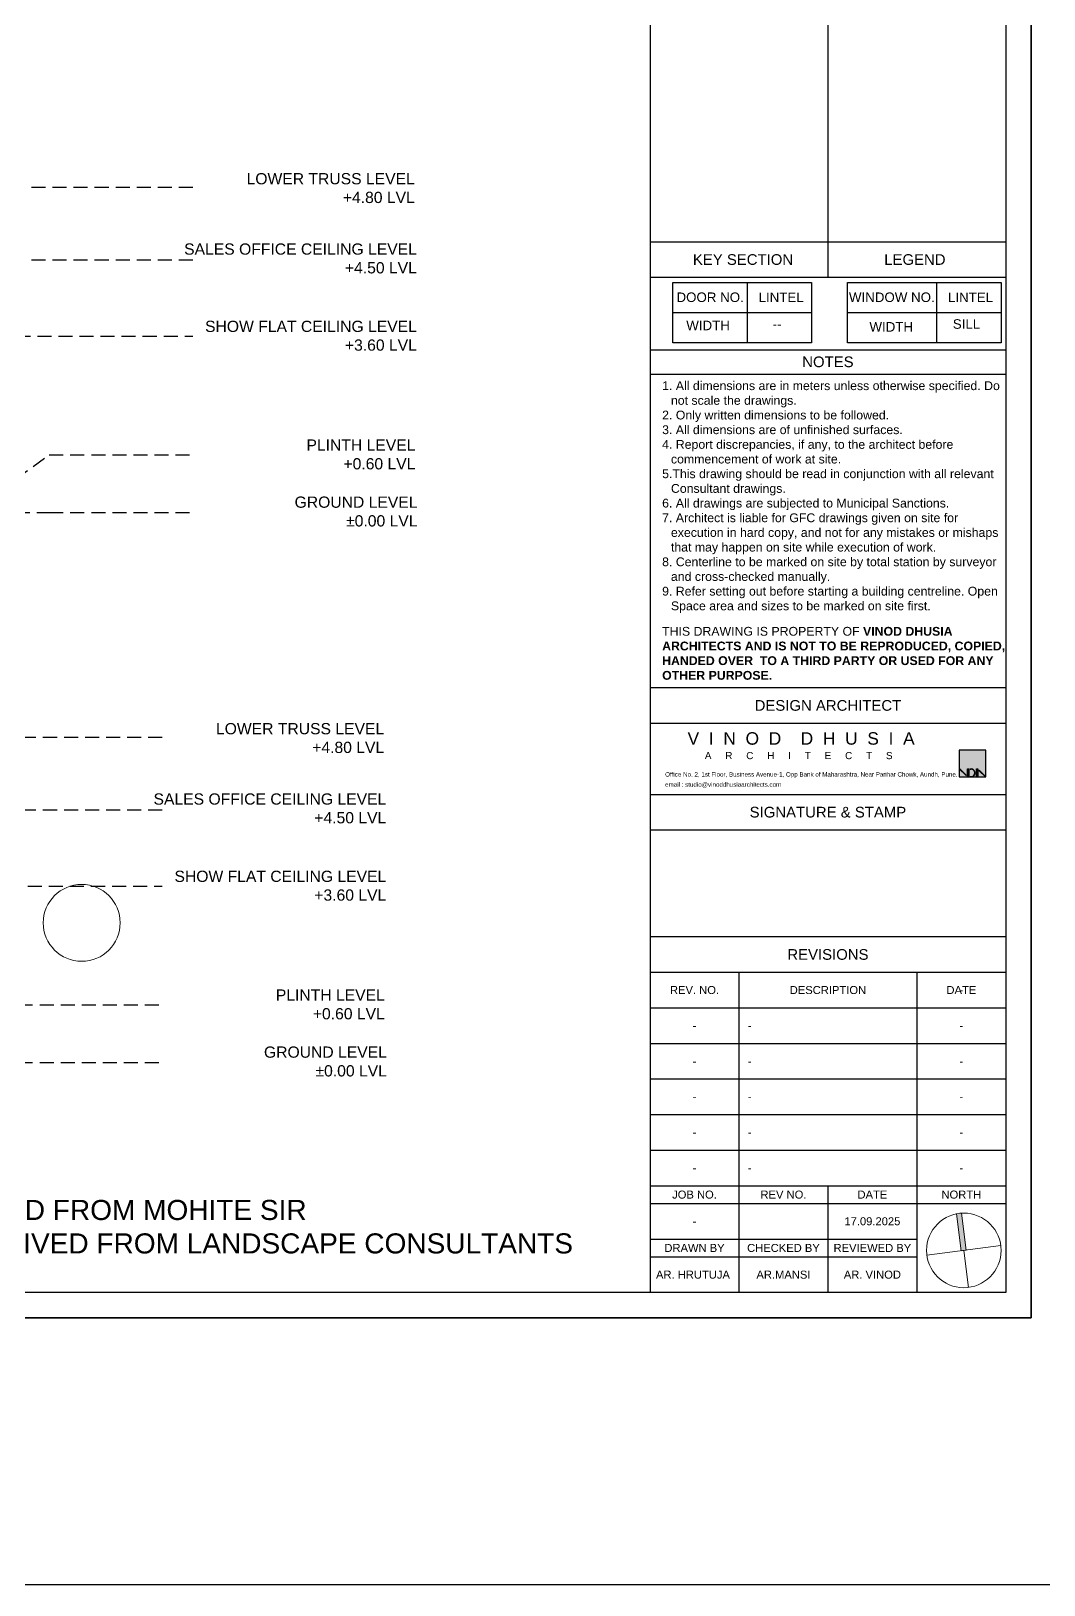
# Model space of a CAD drawing. Header units: metres. Extents: x 494 to 1845, y -666 to 1061.
# Drawn here: x 1539.29 to 1557.33, y 239.76 to 267.43 of the extents above; entities that cross this region are included whole.
import ezdxf
from ezdxf.enums import TextEntityAlignment as Align

# ---------------------------------------------------------------- set-up
doc = ezdxf.new("R2010")
doc.units = ezdxf.units.M
doc.header["$MEASUREMENT"] = 0
doc.linetypes.add('1', pattern=[0])
doc.linetypes.add('HIDDEN', pattern=[0.375, 0.25, -0.125])
doc.layers.get('Defpoints').update_dxf_attribs({"color": 12})
for name, color, linetype, lineweight in [('.', 7, 'Continuous', 5), ('ARCHITECTURAL COMMENTS', 2, 'Continuous', 30), ('DIMENSION', 8, 'Continuous', 5), ('VDA-DW TAGS', 4, 'Continuous', 9), ('VDA-WALL', 250, 'Continuous', 25)]:
    doc.layers.add(name, color=color, linetype=linetype, lineweight=lineweight)
doc.layers.add('SHEET', color=7, linetype='Continuous')
doc.layers.add('VDA-TEXT', color=250, linetype='1')
doc.styles.add('arial', font='arial.ttf', dxfattribs={"height": 0.3})
doc.styles.add('NAME PLATE', font='arial.ttf')
doc.styles.add('PDF Century Gothic Bold', font='GOTHICB.TTF')
doc.styles.add('RS', font='GOTHIC.TTF')
doc.dimstyles.new('SMALL', dxfattribs={"dimtxt": 0.16, "dimasz": 0.05, "dimexe": 0, "dimexo": 0, "dimgap": 0.05, "dimtad": 0, "dimdec": 1, "dimzin": 0, "dimdsep": 46, "dimtxsty": 'RS', "dimblk": 'ARCHTICK', "dimcen": 2.5, "dimclrd": 256, "dimclre": 256, "dimclrt": 5, "dimadec": 0, "dimazin": 0, "dimtfac": 1, "dimtofl": 0, "dimtmove": 0, "dimatfit": 3, "dimldrblk": 'ARCHTICK', "dimfxl": 0, "dimtolj": 1, "dimtzin": 0, "dimarcsym": 0})

# ---------------------------------------------------------------- blocks, each defined once
blk = doc.blocks.new('_ArchTick')
at = {"color": 0, "linetype": 'ByBlock', "const_width": 0.15}
blk.add_lwpolyline([(-0.5, -0.5), (0.5, 0.5)], dxfattribs=at)
blk = doc.blocks.new('*D246')
at = {"layer": 'Defpoints', "color": 0, "lineweight": 30, "transparency": 16777216}
for p in [(-3.989, 4.8), (-3.511, 4.8), (-3.511, 0)]:
    blk.add_point(p, dxfattribs=at)
at = {"layer": 'DIMENSION', "lineweight": -2, "transparency": 16777216}
for p, q in [((-3.511, 4.8), (-3.989, 4.8)), ((-3.989, 4.8), (-3.989, 2.66)), ((-3.989, 0), (-3.989, 2.14)), ((-3.511, 0), (-3.989, 0))]:
    blk.add_line(p, q, dxfattribs=at)
at = {"layer": 'DIMENSION', "lineweight": -2, "transparency": 16777216, "xscale": 0.05, "yscale": 0.05, "zscale": 0.05}
for p, rotation in [((-3.989, 4.8), 90), ((-3.989, 0), 270)]:
    blk.add_blockref('_ArchTick', p, dxfattribs=dict(at, rotation=rotation))
at = {"layer": 'DIMENSION', "color": 5, "transparency": 16777216, "insert": (-3.989, 2.4), "char_height": 0.16, "attachment_point": 5, "rotation": 90, "style": 'RS'}
blk.add_mtext('\\A1;4.80', dxfattribs=at)
blk = doc.blocks.new('*D247')
at = {"layer": 'Defpoints', "color": 0, "lineweight": 30, "transparency": 16777216}
for p in [(-4.32, 4.5), (-4.205, 4.5), (-4.205, 0)]:
    blk.add_point(p, dxfattribs=at)
at = {"layer": 'DIMENSION', "lineweight": -2, "transparency": 16777216}
for p, q in [((-4.205, 4.5), (-4.32, 4.5)), ((-4.32, 4.5), (-4.32, 2.51)), ((-4.32, 0), (-4.32, 1.99)), ((-4.205, 0), (-4.32, 0))]:
    blk.add_line(p, q, dxfattribs=at)
at = {"layer": 'DIMENSION', "lineweight": -2, "transparency": 16777216, "xscale": 0.05, "yscale": 0.05, "zscale": 0.05}
for p, rotation in [((-4.32, 4.5), 90), ((-4.32, 0), 270)]:
    blk.add_blockref('_ArchTick', p, dxfattribs=dict(at, rotation=rotation))
at = {"layer": 'DIMENSION', "color": 5, "transparency": 16777216, "insert": (-4.32, 2.25), "char_height": 0.16, "attachment_point": 5, "rotation": 90, "style": 'RS'}
blk.add_mtext('\\A1;4.50', dxfattribs=at)
blk = doc.blocks.new('VDA LOGO')
at = {"layer": 'SHEET'}
blk.add_hatch(color=8, dxfattribs=at).paths.add_polyline_path([(-0.6, -0.6), (0, -0.6), (0, 0), (-0.6, 0)])
at = {"layer": 'SHEET', "true_color": 0xfffffe}
h = blk.add_hatch(color=7, dxfattribs=at)
h.dxf.hatch_style = 1
h.paths.add_polyline_path([(-0.6, -0.418), (-0.448, -0.57), (-0.448, -0.559), (-0.589, -0.418)])
h.paths.add_polyline_path([(-0.152, -0.459), (-0.011, -0.6), (0, -0.6), (-0.152, -0.448)])
h = blk.add_hatch(color=7, dxfattribs=at)
h.dxf.hatch_style = 1
h.paths.add_polyline_path([(-0.418, -0.6), (-0.418, -0.418), (-0.387, -0.418), (-0.387, -0.6)])
h = blk.add_hatch(color=7, dxfattribs=at)
h.dxf.hatch_style = 1
h.paths.add_polyline_path([(-0.357, -0.592), (-0.357, -0.6), (-0.334, -0.6, 1), (-0.334, -0.418), (-0.357, -0.418), (-0.357, -0.425), (-0.334, -0.425, -1), (-0.334, -0.592)])
h = blk.add_hatch(color=7, dxfattribs=at)
h.dxf.hatch_style = 1
h.paths.add_polyline_path([(-0.213, -0.6), (-0.213, -0.418), (-0.182, -0.418), (-0.182, -0.6)])
at = {"layer": 'SHEET', "color": 7, "true_color": 0xfffffe}
for p, q in [((-0.357, -0.418), (-0.357, -0.425)), ((-0.357, -0.418), (-0.334, -0.418)), ((-0.357, -0.425), (-0.334, -0.425)), ((-0.357, -0.592), (-0.357, -0.6)), ((-0.357, -0.592), (-0.334, -0.592)), ((-0.357, -0.6), (-0.334, -0.6))]:
    blk.add_line(p, q, dxfattribs=at)
at = {"layer": 'SHEET', "color": 8}
blk.add_lwpolyline([(-0.6, -0.6), (0, -0.6), (0, 0), (-0.6, 0)], close=True, dxfattribs=at)
at = {"layer": 'SHEET', "color": 7, "true_color": 0xfffffe}
for points in [[(-0.6, -0.418), (-0.589, -0.418), (-0.448, -0.559), (-0.448, -0.57)], [(-0.418, -0.6), (-0.418, -0.418), (-0.387, -0.418), (-0.387, -0.6)], [(-0.213, -0.6), (-0.213, -0.418), (-0.182, -0.418), (-0.182, -0.6)], [(0, -0.6), (-0.011, -0.6), (-0.152, -0.459), (-0.152, -0.448)]]:
    blk.add_lwpolyline(points, close=True, dxfattribs=at)
for radius in [0.0911, 0.0835]:
    blk.add_arc((-0.334, -0.509), radius, 270, 90, dxfattribs=at)
blk = doc.blocks.new('DO TAG')
at = {"layer": 'VDA-DW TAGS', "lineweight": -3}
for p, q in [((9684.064, 3369.861), (9684.064, 3369.128)), ((9684.849, 3369.494), (9683.16, 3369.494))]:
    blk.add_line(p, q, dxfattribs=at)
blk.add_lwpolyline([(9683.16, 3369.861), (9684.849, 3369.861), (9684.849, 3369.128), (9683.16, 3369.128)], close=True, dxfattribs=at)
at = {"layer": 'VDA-DW TAGS', "char_height": 0.116, "width": 1.15187, "attachment_point": 8, "style": 'arial'}
for s, insert in [('DOOR NO.', (9683.615, 3369.624)), ('LINTEL', (9684.479, 3369.624)), ('WIDTH', (9683.59, 3369.282)), ('--', (9684.429, 3369.298))]:
    blk.add_mtext(s, dxfattribs=dict(at, insert=insert))
blk = doc.blocks.new('WIN TAG')
at = {"layer": 'VDA-DW TAGS', "lineweight": -3}
for p, q in [((9686.372, 3369.861), (9686.372, 3369.128)), ((9687.158, 3369.494), (9685.288, 3369.494))]:
    blk.add_line(p, q, dxfattribs=at)
blk.add_lwpolyline([(9685.288, 3369.861), (9687.158, 3369.861), (9687.158, 3369.128), (9685.288, 3369.128)], close=True, dxfattribs=at)
at = {"layer": 'VDA-DW TAGS', "char_height": 0.116, "width": 1.15187, "attachment_point": 8, "style": 'arial'}
for s, insert in [('WINDOW NO.', (9685.829, 3369.624)), ('LINTEL', (9686.787, 3369.624)), ('WIDTH', (9685.822, 3369.265)), ('SILL', (9686.738, 3369.298))]:
    blk.add_mtext(s, dxfattribs=dict(at, insert=insert))
blk = doc.blocks.new('zw$184D')
at = {"linetype": 'Continuous'}
h = blk.add_hatch(color=251, dxfattribs=at)
h.dxf.hatch_style = 1
h.paths.add_polyline_path([(2.59, 2.77), (5.18, 2.77, -0.03337), (5.18, 2.42), (2.59, 2.42), (2.59, 2.59)])
at = {"color": 8, "linetype": 'Continuous'}
for p, q in [((2.59, 0), (2.59, 5.19)), ((2.59, 2.59), (0, 2.59))]:
    blk.add_line(p, q, dxfattribs=at)
at = {"color": 251, "linetype": 'Continuous'}
for p, q in [((2.59, 2.42), (2.59, 2.77)), ((2.59, 2.77), (5.18, 2.77)), ((5.18, 2.42), (2.59, 2.42))]:
    blk.add_line(p, q, dxfattribs=at)
at = {"linetype": 'Continuous'}
blk.add_circle((2.59, 2.59), 2.59, dxfattribs=at)
blk = doc.blocks.new('DAFASDFDFA')
at = {"layer": 'SHEET'}
for p, q in [((-5.25, 57.9), (-5.25, 0.5)), ((-1.75, 30.18), (-1.75, 20.474)), ((-5.25, 21.174), (1.75, 21.174)), ((-5.25, 20.474), (1.75, 20.474)), ((-5.25, 19.05), (1.75, 19.05)), ((-5.25, 18.569), (1.75, 18.569)), ((-5.25, 12.4), (1.75, 12.4)), ((-5.25, 11.7), (1.75, 11.7)), ((-5.25, 10.3), (1.75, 10.3)), ((-5.25, 9.6), (1.75, 9.6)), ((-5.25, 7.5), (1.75, 7.5)), ((-5.25, 6.8), (1.75, 6.8)), ((-3.5, 6.8), (-3.5, 0.5)), ((0, 6.8), (0, 0.5)), ((-5.25, 6.1), (1.75, 6.1)), ((-5.25, 5.4), (1.75, 5.4)), ((-5.25, 4.7), (1.75, 4.7)), ((-5.25, 4), (1.75, 4)), ((-5.25, 3.3), (1.75, 3.3)), ((-5.25, 2.6), (1.75, 2.6)), ((-1.75, 2.6), (-1.75, 0.5)), ((-5.25, 2.25), (1.75, 2.25)), ((-5.25, 1.55), (0, 1.55)), ((-5.25, 1.2), (0, 1.2))]:
    blk.add_line(p, q, dxfattribs=at)
for points in [[(2.25, 58.4), (2.25, 0), (-102.633, 0), (-102.633, 58.4)], [(1.75, 57.9), (1.75, 0.5), (-102.133, 0.5), (-102.133, 57.9)]]:
    blk.add_lwpolyline(points, close=True, dxfattribs=at)
at = {"layer": '.', "xscale": 0.2833166095911234, "yscale": 0.2833166095911234, "zscale": 0.2833166095911234, "rotation": 97.42235067934384}
blk.add_blockref('zw$184D', (1.746, 0.694), dxfattribs=at)
at = {"color": 2, "xscale": 0.8750000000011685, "yscale": 0.8750000000011685, "zscale": 0.8750000000011685, "rotation": 359.9999999999479}
blk.add_blockref('VDA LOGO', (1.36, 11.167), dxfattribs=at)
at = {"layer": 'VDA-DW TAGS', "xscale": 1.616497746079552, "yscale": 1.616497746079552, "zscale": 1.616497746079552}
for name, p in [('DO TAG', (-15657.609, -5427.004)), ('WIN TAG', (-15657.613, -5427.004))]:
    blk.add_blockref(name, p, dxfattribs=at)
at = {"layer": 'SHEET', "style": 'NAME PLATE'}
for s, height, p in [('KEY SECTION                      LEGEND', 0.21, (-1.921, 20.824)), ('NOTES', 0.21, (-1.75, 18.811)), ('DESIGN ARCHITECT', 0.21, (-1.75, 12.05)), (' V  I  N  O  D    D  H  U  S  I  A', 0.245, (-2.325, 11.4)), ('A     R     C     H     I     T     E     C     T     S', 0.14, (-2.325, 11.063)), ('SIGNATURE & STAMP', 0.21, (-1.75, 9.95)), ('REVISIONS', 0.21, (-1.75, 7.15)), ('REV. NO.', 0.1575, (-4.375, 6.45)), ('DESCRIPTION', 0.1575, (-1.75, 6.45)), ('DATE', 0.1575, (0.875, 6.45)), ('-', 0.158, (0.875, 6.45)), ('-', 0.158, (-4.375, 5.75)), ('-', 0.158, (0.875, 5.75)), ('-', 0.158, (-4.375, 5.05)), ('-', 0.158, (0.875, 5.05)), ('-', 0.158, (-4.375, 4.35)), ('-', 0.158, (0.875, 4.35)), ('-', 0.158, (-4.375, 3.65)), ('-', 0.158, (0.875, 3.65)), ('-', 0.158, (-4.375, 2.95)), ('-', 0.158, (0.875, 2.95)), ('JOB NO.', 0.1575, (-4.375, 2.425)), ('REV NO.', 0.1575, (-2.625, 2.425)), ('DATE', 0.1575, (-0.875, 2.425)), ('NORTH', 0.1575, (0.875, 2.425)), ('-', 0.158, (-4.375, 1.9)), ('17.09.2025', 0.1575, (-0.875, 1.9)), ('DRAWN BY', 0.1575, (-4.375, 1.375)), ('CHECKED BY', 0.1575, (-2.625, 1.375)), ('REVIEWED BY', 0.1575, (-0.875, 1.375)), ('AR. HRUTUJA ', 0.1575, (-4.375, 0.85)), ('AR.MANSI', 0.1575, (-2.625, 0.85)), ('AR. VINOD', 0.1575, (-0.875, 0.85))]:
    blk.add_text(s, height=height, dxfattribs=at).set_placement(p, align=Align.MIDDLE_CENTER)
for s, p in [('Office No. 2, 1st Floor, Business Avenue-1, Opp Bank of Maharashtra, Near Parihar Chowk, Aundh, Pune.', (-4.953, 10.65)), ('email : studio@vinoddhusiaarchitects.com', (-4.953, 10.45))]:
    blk.add_text(s, height=0.0875, dxfattribs=at).set_placement(p)
for p in [(-3.325, 5.75), (-3.325, 5.05), (-3.325, 4.35), (-3.325, 3.65), (-3.325, 2.95)]:
    blk.add_text('-', height=0.158, dxfattribs=at).set_placement(p, align=Align.MIDDLE_LEFT)
for s, insert, char_height, width, attachment_point in [('\\pi-0.17325,l0.17325;1. All dimensions are in meters unless otherwise specified. Do not scale the drawings. \\P\\pi0,l0;2. Only written dimensions to be followed.\\P\\pi0,l0;3. All dimensions are of unfinished surfaces. \\P\\pi-0.17325,l0.17325;4. Report discrepancies, if any, to the architect before commencement of work at site.\\P\\pi-0.17325,l0.17325;5.This drawing should be read in conjunction with all relevant  Consultant drawings.\\P\\pi-0.17325,l0.17325;6. All drawings are subjected to Municipal Sanctions.\\P\\pi-0.17325,l0.17325;7. Architect is liable for GFC drawings given on site for execution in hard copy, and not for any mistakes or mishaps that may happen on site while execution of work.\\P\\pi-0.17325,l0.17325;8. Centerline to be marked on site by total station by surveyor and cross-checked manually.\\P\\pi-0.17325,l0.17325;9. Refer setting out before starting a building centreline. Open Space area and sizes to be marked on site first. ', (-5.012, 18.428), 0.17325, 6.7375, 1), ('THIS DRAWING IS PROPERTY OF \\fArial|b1|i0|c0|p34;VINOD DHUSIA ARCHITECTS AND IS NOT TO BE REPRODUCED, COPIED, HANDED OVER  TO A THIRD PARTY OR USED FOR ANY OTHER PURPOSE.', (-5.012, 13.074), 0.17325, 6.7375, 4), ('NOTE:\\P- COLUMNS POSITIONS AND SIZES ARE AS RECEIVED FROM MOHITE SIR  \\P- LANDSCAPE WILL BE INCORPORATED ONCE RECEIVED FROM LANDSCAPE CONSULTANTS', (-31.618, 2.978), 0.39482, 27.80307, 1)]:
    blk.add_mtext(s, dxfattribs=dict(at, insert=insert, char_height=char_height, width=width, attachment_point=attachment_point))
blk = doc.blocks.new('ADSFDASFSDAF')
at = {"color": 254, "linetype": 'HIDDEN'}
for points in [[(-6.813, 4.8), (-4.589, 4.8), (-3.996, 5.794), (0, 5.794)], [(-14.391, 4.5), (-4.589, 4.5), (-3.996, 4.5), (0, 4.5)], [(-9.563, 3.6), (-4.109, 3.6), (-3.516, 3.139), (0, 3.139)], [(-6.813, 0.6), (-3.148, 0.6), (-2.555, 1.023), (0, 1.023)], [(-6.813, 0), (-3.148, 0), (-2.555, 0), (0, 0)]]:
    blk.add_lwpolyline(points, dxfattribs=at)
at = {"layer": 'VDA-TEXT', "char_height": 0.2, "width": 6.39645, "attachment_point": 9, "style": 'PDF Century Gothic Bold'}
for s, insert in [('{\\fArial|b0|i0|c0|p34;LOWER TRUSS LEVEL}\\P{\\fArial|b0|i0|c0|p34;+4.80 LVL}', (3.956, 5.507)), ('{\\fArial|b0|i0|c0|p34;SALES OFFICE CEILING LEVEL}\\P{\\fArial|b0|i0|c0|p34;+4.50 LVL}', (3.993, 4.254)), ('{\\fArial|b0|i0|c0|p34;SHOW FLAT CEILING LEVEL}\\P{\\fArial|b0|i0|c0|p34;+3.60 LVL}', (3.993, 2.877)), ('{\\fArial|b0|i0|c0|p34;PLINTH LEVEL}\\P{\\fArial|b0|i0|c0|p34;+0.60 LVL}', (3.967, 0.763)), ('{\\fArial|b0|i0|c0|p34;GROUND LEVEL}\\P{\\fArial|b0|i0|c0|p34;±0.00 LVL}', (4.004, -0.254))]:
    blk.add_mtext(s, dxfattribs=dict(at, insert=insert))
at = {"layer": 'DIMENSION'}
dim = blk.add_linear_dim(base=(-3.989, 4.8), p1=(-3.511, 0), p2=(-3.511, 4.8), angle=90, dimstyle='SMALL', override={"dimdec": 2, "dimblk": 'ArchTick', "dimfxl": 50}, dxfattribs=at)
dim.commit()
dim.dimension.update_dxf_attribs({"geometry": '*D246', "text_midpoint": (-3.989, 2.4), "dimtype": 161})
dim = blk.add_aligned_dim(p1=(-4.205, 0), p2=(-4.205, 4.5), distance=0.114, dimstyle='SMALL', override={"dimdec": 2, "dimblk": 'ArchTick', "dimfxl": 50}, dxfattribs=at)
dim.commit()
dim.dimension.update_dxf_attribs({"geometry": '*D247', "text_midpoint": (-4.32, 2.25)})

msp = doc.modelspace()

# ---------------------------------------------------------------- linework, layer by layer
at = {"layer": 'ARCHITECTURAL COMMENTS'}
msp.add_lwpolyline([(1458.8635, 306.4524), (1770.5289, 306.4524), (1770.5289, 239.756), (1458.8635, 239.756)], close=True, dxfattribs=at)
at = {"layer": 'DIMENSION'}
msp.add_circle((1540.1961, 251.5485), 0.6854, dxfattribs=at)
at = {"layer": 'VDA-WALL'}
msp.add_lwpolyline([(1462.167, 244.5134), (1557.1076, 244.5134), (1557.1076, 297.3774), (1462.167, 297.3774)], close=True, dxfattribs=at)

# ---------------------------------------------------------------- block references
at = {"layer": 'VDA-WALL', "xscale": 0.9052046613064094, "yscale": 0.9052046613064094, "zscale": 0.9052046613064094}
msp.add_blockref('DAFASDFDFA', (1555.0709, 244.5134), dxfattribs=at)
at = {"layer": 'VDA-WALL'}
for p in [(1542.1727, 258.8597), (1541.6276, 249.064)]:
    msp.add_blockref('ADSFDASFSDAF', p, dxfattribs=at)

doc.saveas('drawing.dxf')
